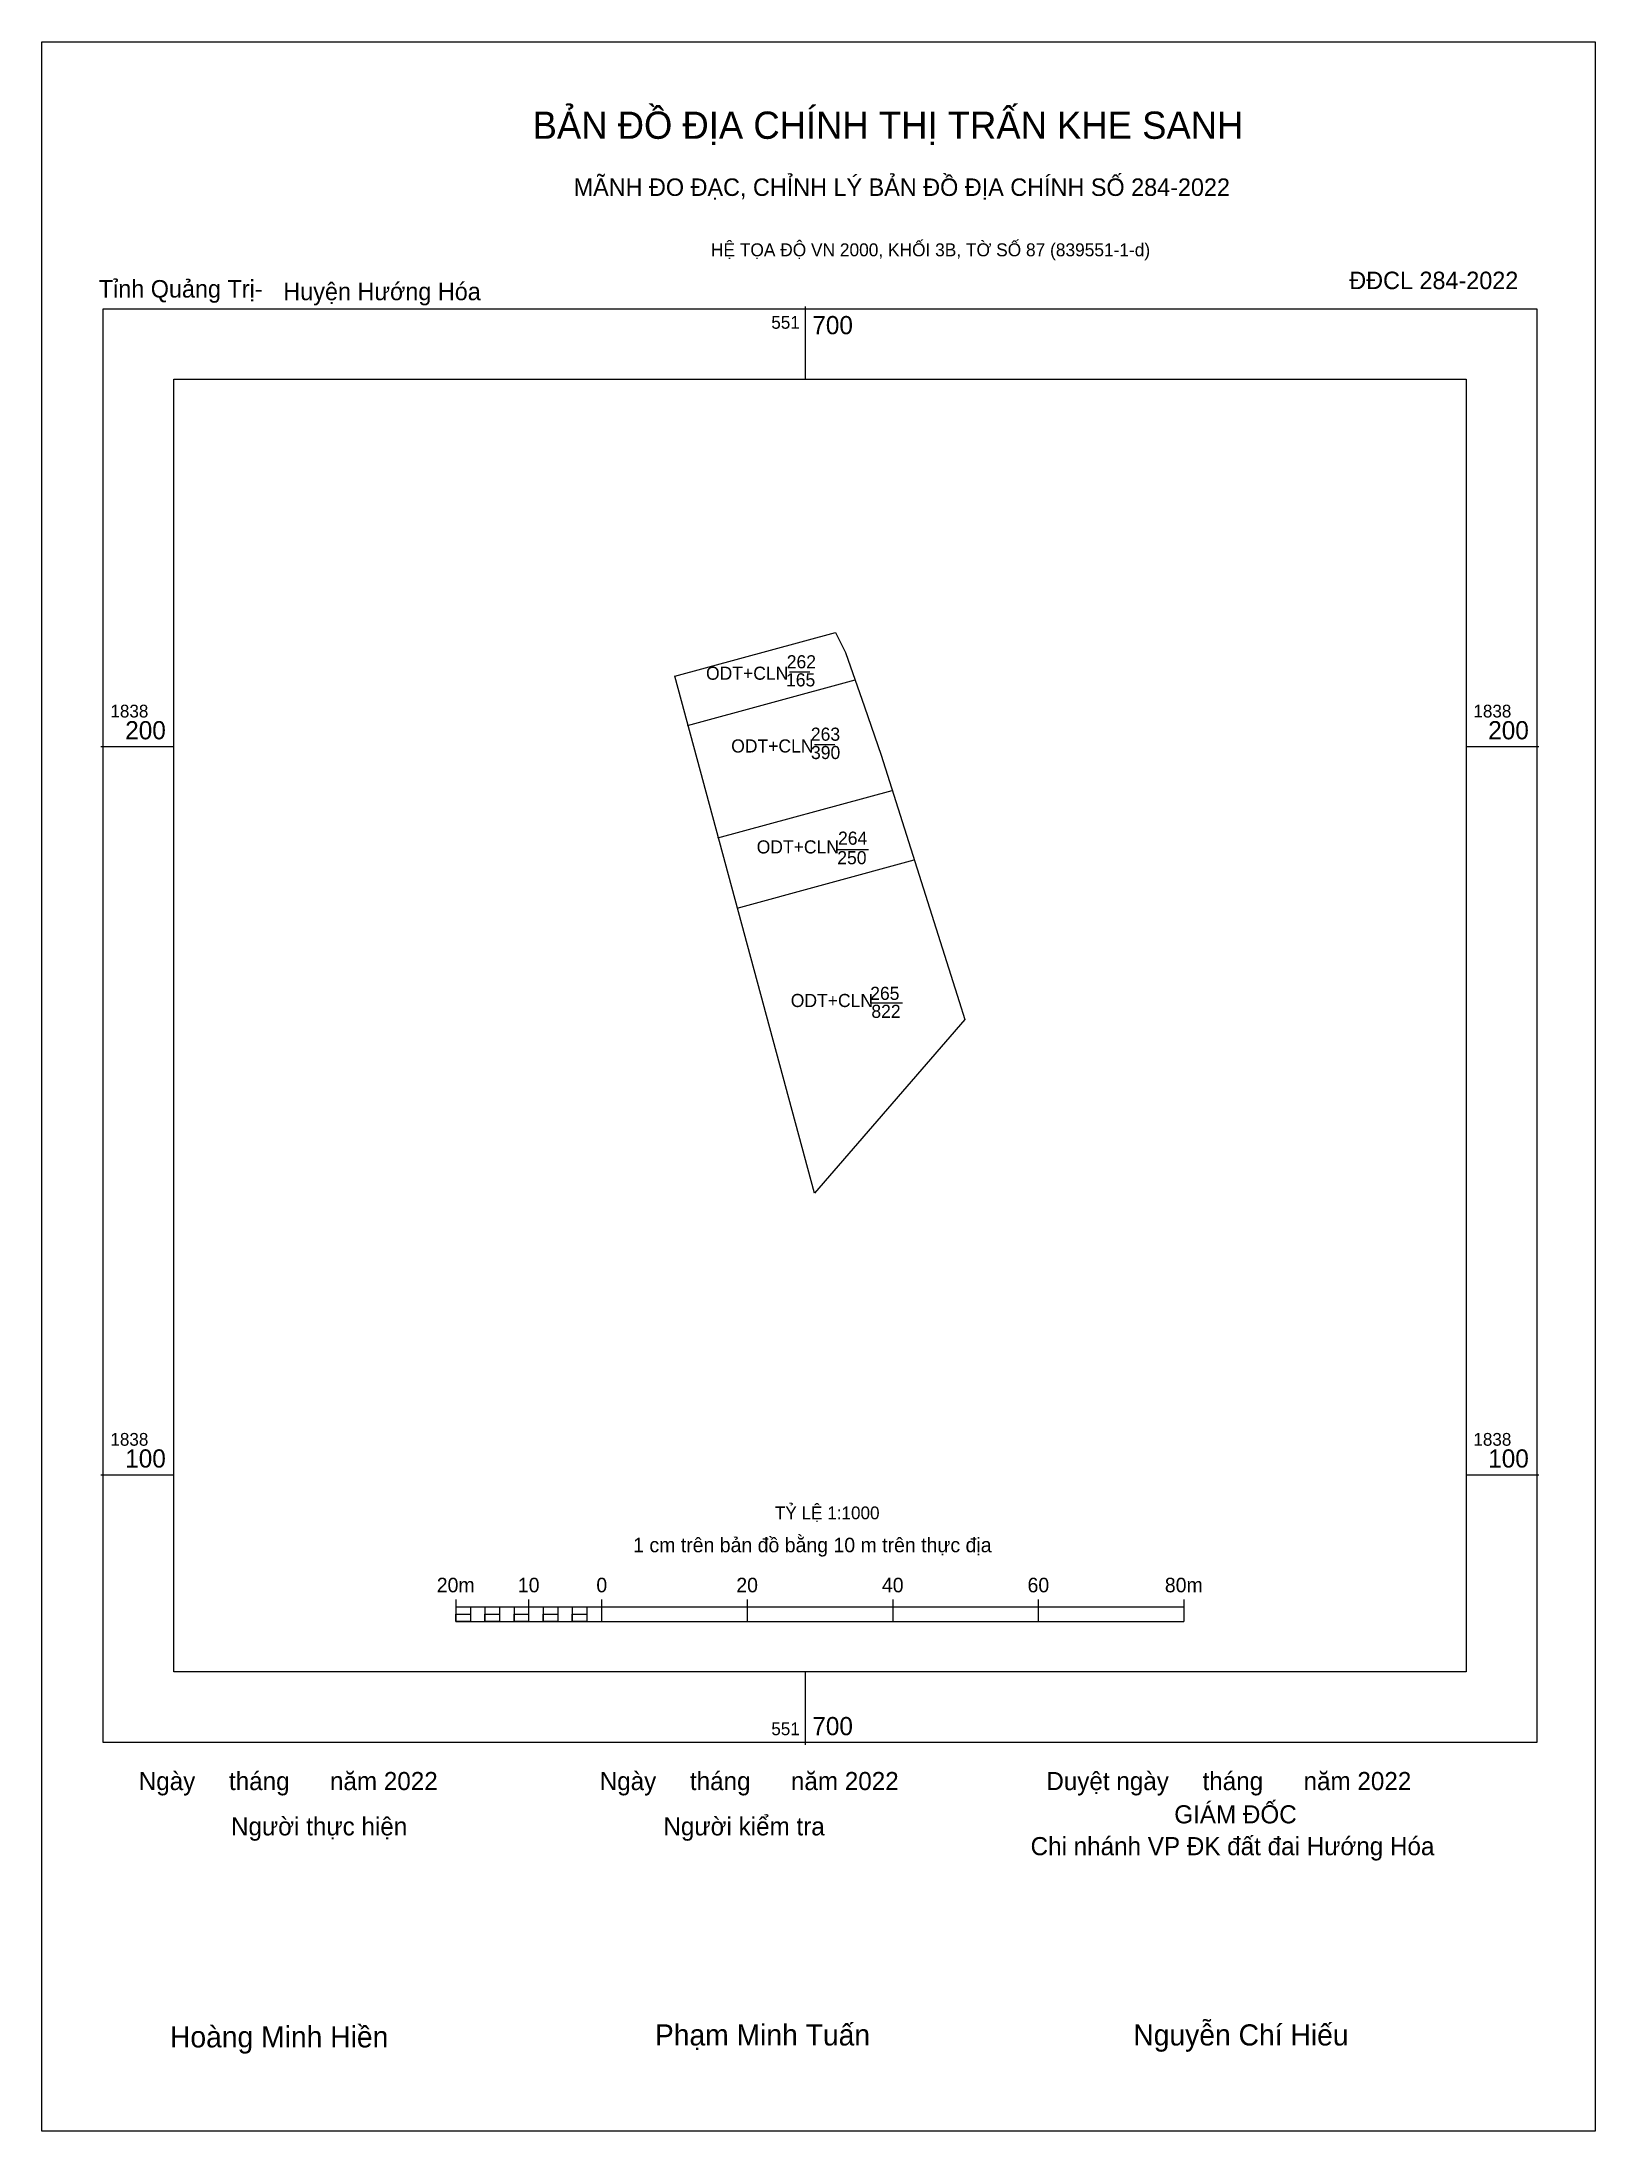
# Model space of a CAD drawing. Extents: x 550774 to 551809, y 1837099 to 1838297.
# Drawn here: x 551595.2 to 551808.5, y 1838009.9 to 1838296.8 of the extents above.
import ezdxf

# ---------------------------------------------------------------- set-up
doc = ezdxf.new("R2010")
doc.units = 0
for name, color, linetype in [('D0 34', 7, 'Continuous'), ('D1', 7, 'Continuous'), ('KICH THUOC', 7, 'Continuous'), ('Level 10', 7, 'Continuous'), ('Level 15', 7, 'Continuous'), ('Level 27', 7, 'Continuous'), ('Level 6', 7, 'Continuous'), ('Level 62', 7, 'Continuous'), ('Level 63', 7, 'Continuous'), ('Level 9', 7, 'Continuous')]:
    doc.layers.add(name, color=color, linetype=linetype)

msp = doc.modelspace()

# ---------------------------------------------------------------- linework, layer by layer
at = {"layer": 'D1'}
for p, q in [((551697.85, 1838210.28), (551700.66, 1838210.28)), ((551683.84, 1838202.91), (551706.88, 1838209.16)), ((551701.31, 1838200.3), (551704.11, 1838200.3)), ((551688.04, 1838187.47), (551711.99, 1838193.97)), ((551690.66, 1838177.82), (551715.01, 1838184.44))]:
    msp.add_line(p, q, dxfattribs=at)
at = {"layer": 'KICH THUOC'}
for p, q in [((551704.36, 1838185.89), (551708.72, 1838185.89)), ((551709.04, 1838164.8), (551713.4, 1838164.8))]:
    msp.add_line(p, q, dxfattribs=at)
at = {"layer": 'Level 10'}
msp.add_lwpolyline([(551704.18, 1838215.68), (551705.58, 1838212.92), (551708.15, 1838205.47), (551710.45, 1838198.83), (551721.18, 1838165.01), (551721.97, 1838162.52), (551701.28, 1838138.69), (551682.12, 1838209.69)], close=True, dxfattribs=at)
at = {"layer": 'Level 15'}
msp.add_lwpolyline([(551595.17, 1838296.79), (551808.53, 1838296.79), (551808.53, 1838009.87), (551595.17, 1838009.87)], close=True, dxfattribs=at)
at = {"layer": 'Level 27'}
for p, q in [((551704.18, 1838215.68), (551704.18, 1838215.69)), ((551682.12, 1838209.69), (551682.12, 1838209.7)), ((551708.15, 1838205.47), (551708.16, 1838205.47)), ((551710.45, 1838198.83), (551710.46, 1838198.83)), ((551721.18, 1838165.01), (551721.19, 1838165.01))]:
    msp.add_line(p, q, dxfattribs=at)
at = {"layer": 'Level 62'}
msp.add_lwpolyline([(551613.29, 1838250.44), (551790.8, 1838250.44), (551790.8, 1838072.93), (551613.29, 1838072.93)], close=True, dxfattribs=at)
at = {"layer": 'Level 63'}
for p, q in [((551700, 1838260.44), (551700, 1838250.44)), ((551603.29, 1838200), (551613.29, 1838200)), ((551790.8, 1838200), (551800.8, 1838200)), ((551603.29, 1838100), (551613.29, 1838100)), ((551790.8, 1838100), (551800.8, 1838100)), ((551652.04, 1838082.87), (551652.04, 1838079.87)), ((551652.04, 1838081.87), (551752.04, 1838081.87)), ((551654.04, 1838081.87), (551654.04, 1838079.87)), ((551656.04, 1838081.87), (551656.04, 1838079.87)), ((551658.04, 1838081.87), (551658.04, 1838079.87)), ((551660.04, 1838081.87), (551660.04, 1838079.87)), ((551662.04, 1838082.87), (551662.04, 1838079.87)), ((551662.04, 1838081.87), (551662.04, 1838079.87)), ((551664.04, 1838081.87), (551664.04, 1838079.87)), ((551666.04, 1838081.87), (551666.04, 1838079.87)), ((551668.04, 1838081.87), (551668.04, 1838079.87)), ((551670.04, 1838081.87), (551670.04, 1838079.87)), ((551672.04, 1838082.87), (551672.04, 1838079.87)), ((551672.04, 1838081.87), (551672.04, 1838079.87)), ((551692.04, 1838082.87), (551692.04, 1838079.87)), ((551712.04, 1838082.87), (551712.04, 1838079.87)), ((551732.04, 1838082.87), (551732.04, 1838079.87)), ((551752.04, 1838082.87), (551752.04, 1838079.87)), ((551652.04, 1838079.87), (551752.04, 1838079.87)), ((551700, 1838072.93), (551700, 1838062.93))]:
    msp.add_line(p, q, dxfattribs=at)
for points in [[(551603.6, 1838260.13), (551800.49, 1838260.13), (551800.49, 1838063.25), (551603.6, 1838063.25)], [(551652.04, 1838080.87), (551654.04, 1838080.87), (551654.04, 1838079.87), (551652.04, 1838079.87)], [(551652.04, 1838080.87), (551654.04, 1838080.87), (551654.04, 1838079.87), (551652.04, 1838079.87)], [(551656.04, 1838080.87), (551658.04, 1838080.87), (551658.04, 1838079.87), (551656.04, 1838079.87)], [(551660.04, 1838080.87), (551662.04, 1838080.87), (551662.04, 1838079.87), (551660.04, 1838079.87)], [(551664.04, 1838080.87), (551666.04, 1838080.87), (551666.04, 1838079.87), (551664.04, 1838079.87)], [(551668.04, 1838080.87), (551670.04, 1838080.87), (551670.04, 1838079.87), (551668.04, 1838079.87)]]:
    msp.add_lwpolyline(points, close=True, dxfattribs=at)

# ---------------------------------------------------------------- texts
at = {"layer": 'D0 34'}
for s, p in [('262', (551697.49, 1838210.75)), ('ODT+CLN', (551686.4, 1838209.18)), ('165', (551697.39, 1838208.27)), ('ODT+CLN', (551689.86, 1838199.19)), ('263', (551700.8, 1838200.81)), ('390', (551700.82, 1838198.29)), ('ODT+CLN', (551693.36, 1838185.33)), ('264', (551704.53, 1838186.53)), ('250', (551704.43, 1838183.85)), ('265', (551708.95, 1838165.22)), ('ODT+CLN', (551698.04, 1838164.24)), ('822', (551709.11, 1838162.75))]:
    msp.add_text(s, height=1.8, dxfattribs=at).set_placement(p)
at = {"layer": 'Level 6'}
msp.add_text('TỶ LỆ 1:1000', height=1.7579, dxfattribs=at).set_placement((551695.86, 1838093.9))
at = {"layer": 'Level 63'}
for s, height, p in [('BẢN ĐỒ ĐỊA CHÍNH THỊ TRẤN KHE SANH', 3.7437, (551662.58, 1838283.46)), ('MÃNH ĐO ĐẠC, CHỈNH LÝ BẢN ĐỒ ĐỊA CHÍNH SỐ 284-2022', 2.4022, (551668.22, 1838275.62)), ('HỆ TỌA ĐỘ VN 2000, KHỐI 3B, TỜ SỐ 87 (839551-1-d)', 1.7782, (551687.08, 1838267.33)), ('551', 1.75, (551695.37, 1838257.38)), ('700', 2.5, (551701, 1838256.63)), ('1838', 1.75, (551604.6, 1838204)), ('1838', 1.75, (551791.8, 1838204)), ('200', 2.5, (551606.63, 1838201)), ('200', 2.5, (551793.83, 1838201)), ('1838', 1.75, (551604.6, 1838104)), ('100', 2.5, (551606.63, 1838101)), ('1838', 1.75, (551791.8, 1838104)), ('100', 2.5, (551793.83, 1838101)), ('1 cm trên bản đồ bằng 10 m trên thực địa', 2, (551676.4, 1838089.37)), ('20m', 2, (551649.42, 1838083.87)), ('10', 2, (551660.56, 1838083.87)), ('0', 2, (551671.34, 1838083.87)), ('20', 2, (551690.56, 1838083.87)), ('40', 2, (551710.56, 1838083.87)), ('60', 2, (551730.56, 1838083.87)), ('80m', 2, (551749.42, 1838083.87)), ('700', 2.5, (551701, 1838064.25)), ('551', 1.75, (551695.37, 1838064.25)), ('Ngày     tháng      năm 2022', 2.4883, (551608.49, 1838056.71)), ('Ngày     tháng      năm 2022', 2.4883, (551671.8, 1838056.71)), ('Duyệt ngày     tháng      năm 2022', 2.4883, (551733.14, 1838056.71)), ('GIÁM ĐỐC', 2.488, (551750.71, 1838052.14)), ('Người thực hiện', 2.4883, (551621.16, 1838050.49)), ('Người kiểm tra', 2.4883, (551680.55, 1838050.49)), ('Chi nhánh VP ĐK đất đai Hướng Hóa', 2.4883, (551730.98, 1838047.77)), ('Hoàng Minh Hiền', 2.9024, (551612.78, 1838021.38)), ('Phạm Minh Tuấn', 2.9024, (551679.38, 1838021.64)), ('Nguyễn Chí Hiếu', 2.9024, (551745.09, 1838021.64))]:
    msp.add_text(s, height=height, dxfattribs=at).set_placement(p)
at = {"layer": 'Level 9'}
for s, p in [('Tỉnh Quảng Trị-', (551603, 1838261.66)), ('ĐĐCL 284-2022', (551774.75, 1838262.82)), ('Huyện Hướng Hóa', (551628.35, 1838261.3))]:
    msp.add_text(s, height=2.4022, dxfattribs=at).set_placement(p)

doc.saveas('drawing.dxf')
